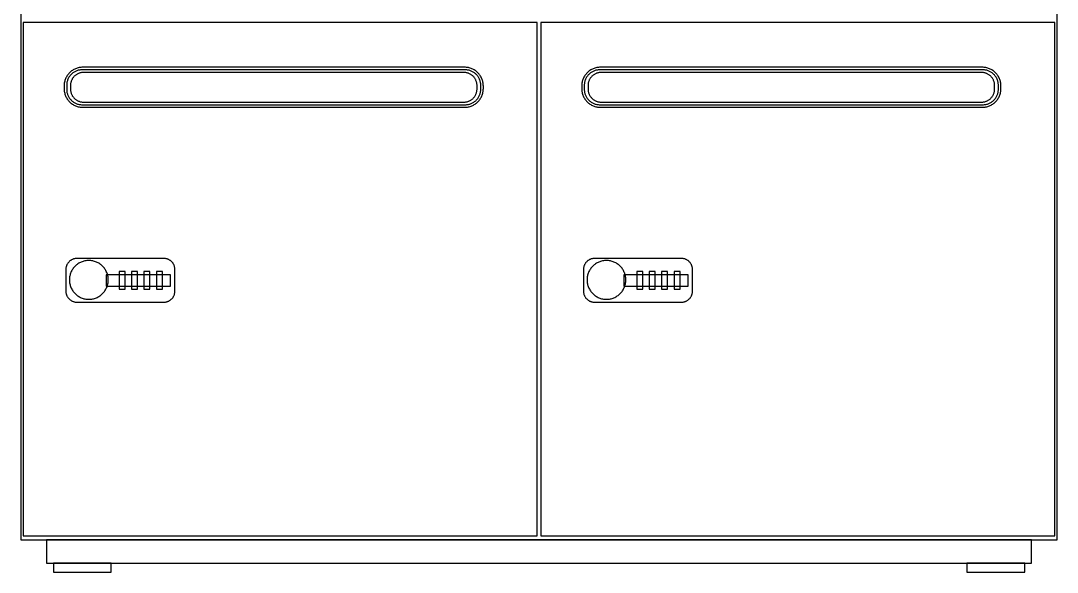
# Model space of a CAD drawing. Header units: millimetres. Extents: x 1075 to 13200, y 678 to 7235.
# Drawn here: x 12348 to 13149, y 5428 to 5855 of the extents above; entities that cross this region are included whole.
import ezdxf

# ---------------------------------------------------------------- set-up
doc = ezdxf.new("R2010")
doc.units = ezdxf.units.MM

msp = doc.modelspace()

# ---------------------------------------------------------------- linework, layer by layer
at = {"color": 0}
for points in [[(13149, 6253.04, 0), (12348, 6253.04, 0), (12348, 5453.04, 0), (13149, 5453.04, 0)], [(12747, 5853.04, 0), (12350, 5853.04, 0), (12350, 5456.04, 0), (12747, 5456.04, 0)], [(13147, 5853.04, 0), (12750, 5853.04, 0), (12750, 5456.04, 0), (13147, 5456.04, 0)], [(12705.5, 5804.02, 0), (12705.48, 5804.77, 0), (12705.42, 5805.5, 0), (12705.33, 5806.23, 0), (12705.2, 5806.94, 0), (12705.04, 5807.65, 0), (12704.85, 5808.34, 0), (12704.62, 5809.01, 0), (12704.36, 5809.67, 0), (12704.07, 5810.31, 0), (12703.75, 5810.94, 0), (12703.4, 5811.55, 0), (12703.02, 5812.14, 0), (12702.61, 5812.71, 0), (12702.18, 5813.25, 0), (12701.72, 5813.78, 0), (12701.24, 5814.29, 0), (12700.74, 5814.77, 0), (12700.21, 5815.22, 0), (12699.66, 5815.65, 0), (12699.09, 5816.06, 0), (12698.51, 5816.44, 0), (12697.9, 5816.79, 0), (12697.27, 5817.11, 0), (12696.63, 5817.4, 0), (12695.97, 5817.66, 0), (12695.29, 5817.89, 0), (12694.61, 5818.08, 0), (12693.9, 5818.25, 0), (12693.19, 5818.37, 0), (12692.46, 5818.47, 0), (12691.73, 5818.52, 0), (12690.98, 5818.54, 0), (12396.02, 5818.54, 0), (12395.27, 5818.52, 0), (12394.54, 5818.47, 0), (12393.81, 5818.37, 0), (12393.1, 5818.25, 0), (12392.39, 5818.08, 0), (12391.7, 5817.89, 0), (12391.03, 5817.66, 0), (12390.37, 5817.4, 0), (12389.73, 5817.11, 0), (12389.1, 5816.79, 0), (12388.49, 5816.44, 0), (12387.9, 5816.06, 0), (12387.33, 5815.65, 0), (12386.79, 5815.22, 0), (12386.26, 5814.77, 0), (12385.75, 5814.29, 0), (12385.27, 5813.78, 0), (12384.82, 5813.25, 0), (12384.39, 5812.71, 0), (12383.98, 5812.14, 0), (12383.6, 5811.55, 0), (12383.25, 5810.94, 0), (12382.93, 5810.31, 0), (12382.64, 5809.67, 0), (12382.38, 5809.01, 0), (12382.15, 5808.34, 0), (12381.96, 5807.65, 0), (12381.79, 5806.94, 0), (12381.67, 5806.23, 0), (12381.57, 5805.5, 0), (12381.52, 5804.77, 0), (12381.5, 5804.02, 0), (12381.5, 5802.06, 0), (12381.52, 5801.31, 0), (12381.57, 5800.58, 0), (12381.67, 5799.85, 0), (12381.79, 5799.14, 0), (12381.96, 5798.43, 0), (12382.15, 5797.75, 0), (12382.38, 5797.07, 0), (12382.64, 5796.41, 0), (12382.93, 5795.77, 0), (12383.25, 5795.14, 0), (12383.6, 5794.53, 0), (12383.98, 5793.95, 0), (12384.39, 5793.38, 0), (12384.82, 5792.83, 0), (12385.27, 5792.3, 0), (12385.75, 5791.8, 0), (12386.26, 5791.32, 0), (12386.79, 5790.86, 0), (12387.33, 5790.43, 0), (12387.9, 5790.02, 0), (12388.49, 5789.64, 0), (12389.1, 5789.29, 0), (12389.73, 5788.97, 0), (12390.37, 5788.68, 0), (12391.03, 5788.42, 0), (12391.7, 5788.19, 0), (12392.39, 5788, 0), (12393.1, 5787.84, 0), (12393.81, 5787.71, 0), (12394.54, 5787.62, 0), (12395.27, 5787.56, 0), (12396.02, 5787.54, 0), (12690.98, 5787.54, 0), (12691.73, 5787.56, 0), (12692.46, 5787.62, 0), (12693.19, 5787.71, 0), (12693.9, 5787.84, 0), (12694.61, 5788, 0), (12695.29, 5788.19, 0), (12695.97, 5788.42, 0), (12696.63, 5788.68, 0), (12697.27, 5788.97, 0), (12697.9, 5789.29, 0), (12698.51, 5789.64, 0), (12699.09, 5790.02, 0), (12699.66, 5790.43, 0), (12700.21, 5790.86, 0), (12700.74, 5791.32, 0), (12701.24, 5791.8, 0), (12701.72, 5792.3, 0), (12702.18, 5792.83, 0), (12702.61, 5793.38, 0), (12703.02, 5793.95, 0), (12703.4, 5794.53, 0), (12703.75, 5795.14, 0), (12704.07, 5795.77, 0), (12704.36, 5796.41, 0), (12704.62, 5797.07, 0), (12704.85, 5797.75, 0), (12705.04, 5798.43, 0), (12705.2, 5799.14, 0), (12705.33, 5799.85, 0), (12705.42, 5800.58, 0), (12705.48, 5801.31, 0), (12705.5, 5802.06, 0)], [(12703.5, 5804.54, 0), (12703.48, 5805.16, 0), (12703.44, 5805.77, 0), (12703.36, 5806.37, 0), (12703.26, 5806.96, 0), (12703.12, 5807.54, 0), (12702.96, 5808.11, 0), (12702.77, 5808.66, 0), (12702.56, 5809.21, 0), (12702.31, 5809.74, 0), (12702.05, 5810.26, 0), (12701.76, 5810.76, 0), (12701.45, 5811.25, 0), (12701.11, 5811.72, 0), (12700.76, 5812.17, 0), (12700.38, 5812.61, 0), (12699.98, 5813.02, 0), (12699.57, 5813.42, 0), (12699.13, 5813.8, 0), (12698.68, 5814.15, 0), (12698.21, 5814.49, 0), (12697.72, 5814.8, 0), (12697.22, 5815.09, 0), (12696.7, 5815.36, 0), (12696.17, 5815.6, 0), (12695.62, 5815.81, 0), (12695.07, 5816, 0), (12694.5, 5816.16, 0), (12693.92, 5816.3, 0), (12693.33, 5816.4, 0), (12692.73, 5816.48, 0), (12692.12, 5816.53, 0), (12691.5, 5816.54, 0), (12395.5, 5816.54, 0), (12394.88, 5816.53, 0), (12394.27, 5816.48, 0), (12393.67, 5816.4, 0), (12393.08, 5816.3, 0), (12392.5, 5816.16, 0), (12391.93, 5816, 0), (12391.38, 5815.81, 0), (12390.83, 5815.6, 0), (12390.3, 5815.36, 0), (12389.78, 5815.09, 0), (12389.28, 5814.8, 0), (12388.79, 5814.49, 0), (12388.32, 5814.15, 0), (12387.87, 5813.8, 0), (12387.43, 5813.42, 0), (12387.02, 5813.02, 0), (12386.62, 5812.61, 0), (12386.24, 5812.17, 0), (12385.88, 5811.72, 0), (12385.55, 5811.25, 0), (12385.24, 5810.76, 0), (12384.95, 5810.26, 0), (12384.68, 5809.74, 0), (12384.44, 5809.21, 0), (12384.23, 5808.66, 0), (12384.04, 5808.11, 0), (12383.88, 5807.54, 0), (12383.74, 5806.96, 0), (12383.64, 5806.37, 0), (12383.56, 5805.77, 0), (12383.51, 5805.16, 0), (12383.5, 5804.54, 0), (12383.5, 5801.54, 0), (12383.51, 5800.92, 0), (12383.56, 5800.31, 0), (12383.64, 5799.71, 0), (12383.74, 5799.12, 0), (12383.88, 5798.54, 0), (12384.04, 5797.97, 0), (12384.23, 5797.42, 0), (12384.44, 5796.87, 0), (12384.68, 5796.34, 0), (12384.95, 5795.82, 0), (12385.24, 5795.32, 0), (12385.55, 5794.83, 0), (12385.88, 5794.36, 0), (12386.24, 5793.91, 0), (12386.62, 5793.47, 0), (12387.02, 5793.06, 0), (12387.43, 5792.66, 0), (12387.87, 5792.28, 0), (12388.32, 5791.93, 0), (12388.79, 5791.59, 0), (12389.28, 5791.28, 0), (12389.78, 5790.99, 0), (12390.3, 5790.73, 0), (12390.83, 5790.48, 0), (12391.38, 5790.27, 0), (12391.93, 5790.08, 0), (12392.5, 5789.92, 0), (12393.08, 5789.78, 0), (12393.67, 5789.68, 0), (12394.27, 5789.6, 0), (12394.88, 5789.56, 0), (12395.5, 5789.54, 0), (12691.5, 5789.54, 0), (12692.12, 5789.56, 0), (12692.73, 5789.6, 0), (12693.33, 5789.68, 0), (12693.92, 5789.78, 0), (12694.5, 5789.92, 0), (12695.07, 5790.08, 0), (12695.62, 5790.27, 0), (12696.17, 5790.48, 0), (12696.7, 5790.72, 0), (12697.22, 5790.99, 0), (12697.72, 5791.28, 0), (12698.21, 5791.59, 0), (12698.68, 5791.93, 0), (12699.13, 5792.28, 0), (12699.57, 5792.66, 0), (12699.98, 5793.06, 0), (12700.38, 5793.47, 0), (12700.76, 5793.91, 0), (12701.11, 5794.36, 0), (12701.45, 5794.83, 0), (12701.76, 5795.32, 0), (12702.05, 5795.82, 0), (12702.31, 5796.34, 0), (12702.56, 5796.87, 0), (12702.77, 5797.42, 0), (12702.96, 5797.97, 0), (12703.12, 5798.54, 0), (12703.26, 5799.12, 0), (12703.36, 5799.71, 0), (12703.44, 5800.31, 0), (12703.48, 5800.92, 0), (12703.5, 5801.54, 0)], [(13105.5, 5804.02, 0), (13105.48, 5804.77, 0), (13105.42, 5805.5, 0), (13105.33, 5806.23, 0), (13105.2, 5806.94, 0), (13105.04, 5807.65, 0), (13104.85, 5808.34, 0), (13104.62, 5809.01, 0), (13104.36, 5809.67, 0), (13104.07, 5810.31, 0), (13103.75, 5810.94, 0), (13103.4, 5811.55, 0), (13103.02, 5812.14, 0), (13102.61, 5812.71, 0), (13102.18, 5813.25, 0), (13101.72, 5813.78, 0), (13101.24, 5814.29, 0), (13100.74, 5814.77, 0), (13100.21, 5815.22, 0), (13099.66, 5815.65, 0), (13099.09, 5816.06, 0), (13098.51, 5816.44, 0), (13097.9, 5816.79, 0), (13097.27, 5817.11, 0), (13096.63, 5817.4, 0), (13095.97, 5817.66, 0), (13095.29, 5817.89, 0), (13094.61, 5818.08, 0), (13093.9, 5818.25, 0), (13093.19, 5818.37, 0), (13092.46, 5818.47, 0), (13091.73, 5818.52, 0), (13090.98, 5818.54, 0), (12796.02, 5818.54, 0), (12795.27, 5818.52, 0), (12794.54, 5818.47, 0), (12793.81, 5818.37, 0), (12793.1, 5818.25, 0), (12792.39, 5818.08, 0), (12791.7, 5817.89, 0), (12791.03, 5817.66, 0), (12790.37, 5817.4, 0), (12789.73, 5817.11, 0), (12789.1, 5816.79, 0), (12788.49, 5816.44, 0), (12787.9, 5816.06, 0), (12787.33, 5815.65, 0), (12786.79, 5815.22, 0), (12786.26, 5814.77, 0), (12785.75, 5814.29, 0), (12785.27, 5813.78, 0), (12784.82, 5813.25, 0), (12784.39, 5812.71, 0), (12783.98, 5812.14, 0), (12783.6, 5811.55, 0), (12783.25, 5810.94, 0), (12782.93, 5810.31, 0), (12782.64, 5809.67, 0), (12782.38, 5809.01, 0), (12782.15, 5808.34, 0), (12781.96, 5807.65, 0), (12781.79, 5806.94, 0), (12781.67, 5806.23, 0), (12781.57, 5805.5, 0), (12781.52, 5804.77, 0), (12781.5, 5804.02, 0), (12781.5, 5802.06, 0), (12781.52, 5801.31, 0), (12781.57, 5800.58, 0), (12781.67, 5799.85, 0), (12781.79, 5799.14, 0), (12781.96, 5798.43, 0), (12782.15, 5797.75, 0), (12782.38, 5797.07, 0), (12782.64, 5796.41, 0), (12782.93, 5795.77, 0), (12783.25, 5795.14, 0), (12783.6, 5794.53, 0), (12783.98, 5793.95, 0), (12784.39, 5793.38, 0), (12784.82, 5792.83, 0), (12785.27, 5792.3, 0), (12785.75, 5791.8, 0), (12786.26, 5791.32, 0), (12786.79, 5790.86, 0), (12787.33, 5790.43, 0), (12787.9, 5790.02, 0), (12788.49, 5789.64, 0), (12789.1, 5789.29, 0), (12789.73, 5788.97, 0), (12790.37, 5788.68, 0), (12791.03, 5788.42, 0), (12791.7, 5788.19, 0), (12792.39, 5788, 0), (12793.1, 5787.84, 0), (12793.81, 5787.71, 0), (12794.54, 5787.62, 0), (12795.27, 5787.56, 0), (12796.02, 5787.54, 0), (13090.98, 5787.54, 0), (13091.73, 5787.56, 0), (13092.46, 5787.62, 0), (13093.19, 5787.71, 0), (13093.9, 5787.84, 0), (13094.61, 5788, 0), (13095.29, 5788.19, 0), (13095.97, 5788.42, 0), (13096.63, 5788.68, 0), (13097.27, 5788.97, 0), (13097.9, 5789.29, 0), (13098.51, 5789.64, 0), (13099.09, 5790.02, 0), (13099.66, 5790.43, 0), (13100.21, 5790.86, 0), (13100.74, 5791.32, 0), (13101.24, 5791.8, 0), (13101.72, 5792.3, 0), (13102.18, 5792.83, 0), (13102.61, 5793.38, 0), (13103.02, 5793.95, 0), (13103.4, 5794.53, 0), (13103.75, 5795.14, 0), (13104.07, 5795.77, 0), (13104.36, 5796.41, 0), (13104.62, 5797.07, 0), (13104.85, 5797.75, 0), (13105.04, 5798.43, 0), (13105.2, 5799.14, 0), (13105.33, 5799.85, 0), (13105.42, 5800.58, 0), (13105.48, 5801.31, 0), (13105.5, 5802.06, 0)], [(13103.5, 5804.54, 0), (13103.48, 5805.16, 0), (13103.44, 5805.77, 0), (13103.36, 5806.37, 0), (13103.26, 5806.96, 0), (13103.12, 5807.54, 0), (13102.96, 5808.11, 0), (13102.77, 5808.66, 0), (13102.56, 5809.21, 0), (13102.31, 5809.74, 0), (13102.05, 5810.26, 0), (13101.76, 5810.76, 0), (13101.45, 5811.25, 0), (13101.11, 5811.72, 0), (13100.76, 5812.17, 0), (13100.38, 5812.61, 0), (13099.98, 5813.02, 0), (13099.57, 5813.42, 0), (13099.13, 5813.8, 0), (13098.68, 5814.15, 0), (13098.21, 5814.49, 0), (13097.72, 5814.8, 0), (13097.22, 5815.09, 0), (13096.7, 5815.36, 0), (13096.17, 5815.6, 0), (13095.62, 5815.81, 0), (13095.07, 5816, 0), (13094.5, 5816.16, 0), (13093.92, 5816.3, 0), (13093.33, 5816.4, 0), (13092.73, 5816.48, 0), (13092.12, 5816.53, 0), (13091.5, 5816.54, 0), (12795.5, 5816.54, 0), (12794.88, 5816.53, 0), (12794.27, 5816.48, 0), (12793.67, 5816.4, 0), (12793.08, 5816.3, 0), (12792.5, 5816.16, 0), (12791.93, 5816, 0), (12791.38, 5815.81, 0), (12790.83, 5815.6, 0), (12790.3, 5815.36, 0), (12789.78, 5815.09, 0), (12789.28, 5814.8, 0), (12788.79, 5814.49, 0), (12788.32, 5814.15, 0), (12787.87, 5813.8, 0), (12787.43, 5813.42, 0), (12787.02, 5813.02, 0), (12786.62, 5812.61, 0), (12786.24, 5812.17, 0), (12785.88, 5811.72, 0), (12785.55, 5811.25, 0), (12785.24, 5810.76, 0), (12784.95, 5810.26, 0), (12784.68, 5809.74, 0), (12784.44, 5809.21, 0), (12784.23, 5808.66, 0), (12784.04, 5808.11, 0), (12783.88, 5807.54, 0), (12783.74, 5806.96, 0), (12783.64, 5806.37, 0), (12783.56, 5805.77, 0), (12783.51, 5805.16, 0), (12783.5, 5804.54, 0), (12783.5, 5801.54, 0), (12783.51, 5800.92, 0), (12783.56, 5800.31, 0), (12783.64, 5799.71, 0), (12783.74, 5799.12, 0), (12783.88, 5798.54, 0), (12784.04, 5797.97, 0), (12784.23, 5797.42, 0), (12784.44, 5796.87, 0), (12784.68, 5796.34, 0), (12784.95, 5795.82, 0), (12785.24, 5795.32, 0), (12785.55, 5794.83, 0), (12785.88, 5794.36, 0), (12786.24, 5793.91, 0), (12786.62, 5793.47, 0), (12787.02, 5793.06, 0), (12787.43, 5792.66, 0), (12787.87, 5792.28, 0), (12788.32, 5791.93, 0), (12788.79, 5791.59, 0), (12789.28, 5791.28, 0), (12789.78, 5790.99, 0), (12790.3, 5790.73, 0), (12790.83, 5790.48, 0), (12791.38, 5790.27, 0), (12791.93, 5790.08, 0), (12792.5, 5789.92, 0), (12793.08, 5789.78, 0), (12793.67, 5789.68, 0), (12794.27, 5789.6, 0), (12794.88, 5789.56, 0), (12795.5, 5789.54, 0), (13091.5, 5789.54, 0), (13092.12, 5789.56, 0), (13092.73, 5789.6, 0), (13093.33, 5789.68, 0), (13093.92, 5789.78, 0), (13094.5, 5789.92, 0), (13095.07, 5790.08, 0), (13095.62, 5790.27, 0), (13096.17, 5790.48, 0), (13096.7, 5790.72, 0), (13097.22, 5790.99, 0), (13097.72, 5791.28, 0), (13098.21, 5791.59, 0), (13098.68, 5791.93, 0), (13099.13, 5792.28, 0), (13099.57, 5792.66, 0), (13099.98, 5793.06, 0), (13100.38, 5793.47, 0), (13100.76, 5793.91, 0), (13101.11, 5794.36, 0), (13101.45, 5794.83, 0), (13101.76, 5795.32, 0), (13102.05, 5795.82, 0), (13102.31, 5796.34, 0), (13102.56, 5796.87, 0), (13102.77, 5797.42, 0), (13102.96, 5797.97, 0), (13103.12, 5798.54, 0), (13103.26, 5799.12, 0), (13103.36, 5799.71, 0), (13103.44, 5800.31, 0), (13103.48, 5800.92, 0), (13103.5, 5801.54, 0)], [(12700.61, 5804.35, 0), (12700.59, 5804.87, 0), (12700.56, 5805.38, 0), (12700.49, 5805.89, 0), (12700.4, 5806.39, 0), (12700.29, 5806.89, 0), (12700.15, 5807.37, 0), (12699.99, 5807.84, 0), (12699.81, 5808.3, 0), (12699.6, 5808.75, 0), (12699.38, 5809.19, 0), (12699.14, 5809.61, 0), (12698.87, 5810.03, 0), (12698.59, 5810.43, 0), (12698.29, 5810.81, 0), (12697.97, 5811.18, 0), (12697.63, 5811.53, 0), (12697.28, 5811.87, 0), (12696.91, 5812.19, 0), (12696.52, 5812.49, 0), (12696.12, 5812.77, 0), (12695.71, 5813.04, 0), (12695.29, 5813.28, 0), (12694.85, 5813.51, 0), (12694.4, 5813.71, 0), (12693.94, 5813.89, 0), (12693.46, 5814.05, 0), (12692.98, 5814.19, 0), (12692.49, 5814.3, 0), (12691.99, 5814.39, 0), (12691.48, 5814.46, 0), (12690.97, 5814.5, 0), (12690.44, 5814.51, 0), (12396.55, 5814.51, 0), (12396.03, 5814.5, 0), (12395.52, 5814.46, 0), (12395.01, 5814.39, 0), (12394.51, 5814.3, 0), (12394.02, 5814.19, 0), (12393.53, 5814.05, 0), (12393.06, 5813.89, 0), (12392.6, 5813.71, 0), (12392.15, 5813.51, 0), (12391.71, 5813.28, 0), (12391.29, 5813.04, 0), (12390.87, 5812.77, 0), (12390.48, 5812.49, 0), (12390.09, 5812.19, 0), (12389.72, 5811.87, 0), (12389.37, 5811.53, 0), (12389.03, 5811.18, 0), (12388.71, 5810.81, 0), (12388.41, 5810.43, 0), (12388.13, 5810.03, 0), (12387.86, 5809.61, 0), (12387.62, 5809.19, 0), (12387.39, 5808.75, 0), (12387.19, 5808.3, 0), (12387.01, 5807.84, 0), (12386.85, 5807.37, 0), (12386.71, 5806.89, 0), (12386.6, 5806.39, 0), (12386.51, 5805.89, 0), (12386.44, 5805.38, 0), (12386.4, 5804.87, 0), (12386.39, 5804.35, 0), (12386.39, 5801.73, 0), (12386.4, 5801.21, 0), (12386.44, 5800.7, 0), (12386.51, 5800.19, 0), (12386.6, 5799.69, 0), (12386.71, 5799.2, 0), (12386.85, 5798.71, 0), (12387.01, 5798.24, 0), (12387.19, 5797.78, 0), (12387.39, 5797.33, 0), (12387.62, 5796.89, 0), (12387.86, 5796.47, 0), (12388.13, 5796.05, 0), (12388.41, 5795.66, 0), (12388.71, 5795.27, 0), (12389.03, 5794.9, 0), (12389.37, 5794.55, 0), (12389.72, 5794.21, 0), (12390.09, 5793.89, 0), (12390.48, 5793.59, 0), (12390.87, 5793.31, 0), (12391.29, 5793.04, 0), (12391.71, 5792.8, 0), (12392.15, 5792.57, 0), (12392.6, 5792.37, 0), (12393.06, 5792.19, 0), (12393.53, 5792.03, 0), (12394.02, 5791.89, 0), (12394.51, 5791.78, 0), (12395.01, 5791.69, 0), (12395.52, 5791.62, 0), (12396.03, 5791.58, 0), (12396.55, 5791.57, 0), (12690.44, 5791.57, 0), (12690.97, 5791.58, 0), (12691.48, 5791.62, 0), (12691.99, 5791.69, 0), (12692.49, 5791.78, 0), (12692.98, 5791.89, 0), (12693.46, 5792.03, 0), (12693.94, 5792.19, 0), (12694.4, 5792.37, 0), (12694.85, 5792.57, 0), (12695.29, 5792.8, 0), (12695.71, 5793.04, 0), (12696.12, 5793.31, 0), (12696.52, 5793.59, 0), (12696.91, 5793.89, 0), (12697.28, 5794.21, 0), (12697.63, 5794.55, 0), (12697.97, 5794.9, 0), (12698.29, 5795.27, 0), (12698.59, 5795.66, 0), (12698.87, 5796.05, 0), (12699.14, 5796.47, 0), (12699.38, 5796.89, 0), (12699.6, 5797.33, 0), (12699.81, 5797.78, 0), (12699.99, 5798.24, 0), (12700.15, 5798.71, 0), (12700.29, 5799.2, 0), (12700.4, 5799.69, 0), (12700.49, 5800.19, 0), (12700.56, 5800.7, 0), (12700.59, 5801.21, 0), (12700.61, 5801.73, 0)], [(13100.61, 5804.35, 0), (13100.59, 5804.87, 0), (13100.56, 5805.38, 0), (13100.49, 5805.89, 0), (13100.4, 5806.39, 0), (13100.29, 5806.89, 0), (13100.15, 5807.37, 0), (13099.99, 5807.84, 0), (13099.81, 5808.3, 0), (13099.6, 5808.75, 0), (13099.38, 5809.19, 0), (13099.14, 5809.61, 0), (13098.87, 5810.03, 0), (13098.59, 5810.43, 0), (13098.29, 5810.81, 0), (13097.97, 5811.18, 0), (13097.63, 5811.53, 0), (13097.28, 5811.87, 0), (13096.91, 5812.19, 0), (13096.52, 5812.49, 0), (13096.12, 5812.77, 0), (13095.71, 5813.04, 0), (13095.29, 5813.28, 0), (13094.85, 5813.51, 0), (13094.4, 5813.71, 0), (13093.94, 5813.89, 0), (13093.46, 5814.05, 0), (13092.98, 5814.19, 0), (13092.49, 5814.3, 0), (13091.99, 5814.39, 0), (13091.48, 5814.46, 0), (13090.97, 5814.5, 0), (13090.44, 5814.51, 0), (12796.55, 5814.51, 0), (12796.03, 5814.5, 0), (12795.52, 5814.46, 0), (12795.01, 5814.39, 0), (12794.51, 5814.3, 0), (12794.02, 5814.19, 0), (12793.53, 5814.05, 0), (12793.06, 5813.89, 0), (12792.6, 5813.71, 0), (12792.15, 5813.51, 0), (12791.71, 5813.28, 0), (12791.29, 5813.04, 0), (12790.87, 5812.77, 0), (12790.48, 5812.49, 0), (12790.09, 5812.19, 0), (12789.72, 5811.87, 0), (12789.37, 5811.53, 0), (12789.03, 5811.18, 0), (12788.71, 5810.81, 0), (12788.41, 5810.43, 0), (12788.13, 5810.03, 0), (12787.86, 5809.61, 0), (12787.62, 5809.19, 0), (12787.39, 5808.75, 0), (12787.19, 5808.3, 0), (12787.01, 5807.84, 0), (12786.85, 5807.37, 0), (12786.71, 5806.89, 0), (12786.6, 5806.39, 0), (12786.51, 5805.89, 0), (12786.44, 5805.38, 0), (12786.4, 5804.87, 0), (12786.39, 5804.35, 0), (12786.39, 5801.73, 0), (12786.4, 5801.21, 0), (12786.44, 5800.7, 0), (12786.51, 5800.19, 0), (12786.6, 5799.69, 0), (12786.71, 5799.2, 0), (12786.85, 5798.71, 0), (12787.01, 5798.24, 0), (12787.19, 5797.78, 0), (12787.39, 5797.33, 0), (12787.62, 5796.89, 0), (12787.86, 5796.47, 0), (12788.13, 5796.05, 0), (12788.41, 5795.66, 0), (12788.71, 5795.27, 0), (12789.03, 5794.9, 0), (12789.37, 5794.55, 0), (12789.72, 5794.21, 0), (12790.09, 5793.89, 0), (12790.48, 5793.59, 0), (12790.87, 5793.31, 0), (12791.29, 5793.04, 0), (12791.71, 5792.8, 0), (12792.15, 5792.57, 0), (12792.6, 5792.37, 0), (12793.06, 5792.19, 0), (12793.53, 5792.03, 0), (12794.02, 5791.89, 0), (12794.51, 5791.78, 0), (12795.01, 5791.69, 0), (12795.52, 5791.62, 0), (12796.03, 5791.58, 0), (12796.55, 5791.57, 0), (13090.44, 5791.57, 0), (13090.97, 5791.58, 0), (13091.48, 5791.62, 0), (13091.99, 5791.69, 0), (13092.49, 5791.78, 0), (13092.98, 5791.89, 0), (13093.46, 5792.03, 0), (13093.94, 5792.19, 0), (13094.4, 5792.37, 0), (13094.85, 5792.57, 0), (13095.29, 5792.8, 0), (13095.71, 5793.04, 0), (13096.12, 5793.31, 0), (13096.52, 5793.59, 0), (13096.91, 5793.89, 0), (13097.28, 5794.21, 0), (13097.63, 5794.55, 0), (13097.97, 5794.9, 0), (13098.29, 5795.27, 0), (13098.59, 5795.66, 0), (13098.87, 5796.05, 0), (13099.14, 5796.47, 0), (13099.38, 5796.89, 0), (13099.6, 5797.33, 0), (13099.81, 5797.78, 0), (13099.99, 5798.24, 0), (13100.15, 5798.71, 0), (13100.29, 5799.2, 0), (13100.4, 5799.69, 0), (13100.49, 5800.19, 0), (13100.56, 5800.7, 0), (13100.59, 5801.21, 0), (13100.61, 5801.73, 0)], [(12467.11, 5662.2, 0.48), (12467.1, 5662.63, 0.48), (12467.07, 5663.06, 0.48), (12467.01, 5663.48, 0.48), (12466.94, 5663.89, 0.48), (12466.85, 5664.3, 0.48), (12466.73, 5664.7, 0.48), (12466.6, 5665.09, 0.48), (12466.45, 5665.47, 0.48), (12466.28, 5665.84, 0.48), (12466.1, 5666.2, 0.48), (12465.89, 5666.55, 0.48), (12465.68, 5666.89, 0.48), (12465.44, 5667.22, 0.48), (12465.19, 5667.54, 0.48), (12464.93, 5667.84, 0.48), (12464.65, 5668.14, 0.48), (12464.36, 5668.41, 0.48), (12464.05, 5668.68, 0.48), (12463.73, 5668.93, 0.48), (12463.41, 5669.16, 0.48), (12463.06, 5669.38, 0.48), (12462.71, 5669.58, 0.48), (12462.35, 5669.77, 0.48), (12461.98, 5669.94, 0.48), (12461.6, 5670.09, 0.48), (12461.21, 5670.22, 0.48), (12460.81, 5670.33, 0.48), (12460.4, 5670.43, 0.48), (12459.99, 5670.5, 0.48), (12459.57, 5670.55, 0.48), (12459.14, 5670.59, 0.48), (12458.71, 5670.6, 0.48), (12391.29, 5670.6, 0.48), (12390.85, 5670.59, 0.48), (12390.43, 5670.55, 0.48), (12390.01, 5670.5, 0.48), (12389.59, 5670.43, 0.48), (12389.19, 5670.33, 0.48), (12388.79, 5670.22, 0.48), (12388.4, 5670.09, 0.48), (12388.02, 5669.94, 0.48), (12387.65, 5669.77, 0.48), (12387.28, 5669.58, 0.48), (12386.93, 5669.38, 0.48), (12386.59, 5669.16, 0.48), (12386.26, 5668.93, 0.48), (12385.95, 5668.68, 0.48), (12385.64, 5668.41, 0.48), (12385.35, 5668.14, 0.48), (12385.07, 5667.84, 0.48), (12384.81, 5667.54, 0.48), (12384.56, 5667.22, 0.48), (12384.32, 5666.89, 0.48), (12384.1, 5666.55, 0.48), (12383.9, 5666.2, 0.48), (12383.72, 5665.84, 0.48), (12383.55, 5665.47, 0.48), (12383.4, 5665.09, 0.48), (12383.26, 5664.7, 0.48), (12383.15, 5664.3, 0.48), (12383.06, 5663.89, 0.48), (12382.98, 5663.48, 0.48), (12382.93, 5663.06, 0.48), (12382.9, 5662.63, 0.48), (12382.89, 5662.2, 0.48), (12382.89, 5645.23, 0.48), (12382.9, 5644.8, 0.48), (12382.93, 5644.37, 0.48), (12382.98, 5643.95, 0.48), (12383.06, 5643.54, 0.48), (12383.15, 5643.13, 0.48), (12383.26, 5642.73, 0.48), (12383.4, 5642.34, 0.48), (12383.55, 5641.96, 0.48), (12383.72, 5641.59, 0.48), (12383.9, 5641.23, 0.48), (12384.1, 5640.88, 0.48), (12384.32, 5640.54, 0.48), (12384.56, 5640.21, 0.48), (12384.81, 5639.89, 0.48), (12385.07, 5639.58, 0.48), (12385.35, 5639.29, 0.48), (12385.64, 5639.01, 0.48), (12385.95, 5638.75, 0.48), (12386.26, 5638.5, 0.48), (12386.59, 5638.27, 0.48), (12386.93, 5638.05, 0.48), (12387.28, 5637.85, 0.48), (12387.65, 5637.66, 0.48), (12388.02, 5637.49, 0.48), (12388.4, 5637.34, 0.48), (12388.79, 5637.21, 0.48), (12389.19, 5637.1, 0.48), (12389.59, 5637, 0.48), (12390.01, 5636.93, 0.48), (12390.43, 5636.87, 0.48), (12390.85, 5636.84, 0.48), (12391.29, 5636.83, 0.48), (12458.71, 5636.83, 0.48), (12459.14, 5636.84, 0.48), (12459.57, 5636.87, 0.48), (12459.99, 5636.93, 0.48), (12460.4, 5637, 0.48), (12460.81, 5637.1, 0.48), (12461.21, 5637.21, 0.48), (12461.6, 5637.34, 0.48), (12461.98, 5637.49, 0.48), (12462.35, 5637.66, 0.48), (12462.71, 5637.85, 0.48), (12463.06, 5638.05, 0.48), (12463.41, 5638.27, 0.48), (12463.73, 5638.5, 0.48), (12464.05, 5638.75, 0.48), (12464.36, 5639.01, 0.48), (12464.65, 5639.29, 0.48), (12464.93, 5639.58, 0.48), (12465.19, 5639.89, 0.48), (12465.44, 5640.21, 0.48), (12465.67, 5640.54, 0.48), (12465.89, 5640.88, 0.48), (12466.1, 5641.23, 0.48), (12466.28, 5641.59, 0.48), (12466.45, 5641.96, 0.48), (12466.6, 5642.34, 0.48), (12466.73, 5642.73, 0.48), (12466.85, 5643.13, 0.48), (12466.94, 5643.54, 0.48), (12467.01, 5643.95, 0.48), (12467.07, 5644.37, 0.48), (12467.1, 5644.8, 0.48), (12467.11, 5645.23, 0.48)], [(12415.62, 5654.04, 0.48), (12415.6, 5654.81, 0.48), (12415.54, 5655.57, 0.48), (12415.45, 5656.32, 0.48), (12415.31, 5657.06, 0.48), (12415.15, 5657.79, 0.48), (12414.94, 5658.5, 0.48), (12414.71, 5659.2, 0.48), (12414.44, 5659.88, 0.48), (12414.14, 5660.54, 0.48), (12413.81, 5661.19, 0.48), (12413.44, 5661.82, 0.48), (12413.05, 5662.43, 0.48), (12412.64, 5663.01, 0.48), (12412.19, 5663.58, 0.48), (12411.72, 5664.13, 0.48), (12411.22, 5664.65, 0.48), (12410.7, 5665.14, 0.48), (12410.15, 5665.62, 0.48), (12409.59, 5666.06, 0.48), (12409, 5666.48, 0.48), (12408.39, 5666.87, 0.48), (12407.76, 5667.23, 0.48), (12407.11, 5667.56, 0.48), (12406.45, 5667.87, 0.48), (12405.77, 5668.13, 0.48), (12405.07, 5668.37, 0.48), (12404.36, 5668.57, 0.48), (12403.63, 5668.74, 0.48), (12402.9, 5668.87, 0.48), (12402.14, 5668.97, 0.48), (12401.38, 5669.03, 0.48), (12400.61, 5669.05, 0.48), (12399.84, 5669.03, 0.48), (12399.08, 5668.97, 0.48), (12398.33, 5668.87, 0.48), (12397.59, 5668.74, 0.48), (12396.86, 5668.57, 0.48), (12396.15, 5668.37, 0.48), (12395.45, 5668.13, 0.48), (12394.77, 5667.87, 0.48), (12394.11, 5667.56, 0.48), (12393.46, 5667.23, 0.48), (12392.83, 5666.87, 0.48), (12392.22, 5666.48, 0.48), (12391.64, 5666.06, 0.48), (12391.07, 5665.62, 0.48), (12390.52, 5665.14, 0.48), (12390, 5664.65, 0.48), (12389.51, 5664.13, 0.48), (12389.03, 5663.58, 0.48), (12388.59, 5663.01, 0.48), (12388.17, 5662.43, 0.48), (12387.78, 5661.82, 0.48), (12387.42, 5661.19, 0.48), (12387.08, 5660.54, 0.48), (12386.78, 5659.88, 0.48), (12386.52, 5659.2, 0.48), (12386.28, 5658.5, 0.48), (12386.08, 5657.79, 0.48), (12385.91, 5657.06, 0.48), (12385.78, 5656.32, 0.48), (12385.68, 5655.57, 0.48), (12385.62, 5654.81, 0.48), (12385.6, 5654.04, 0.48), (12385.62, 5653.27, 0.48), (12385.68, 5652.5, 0.48), (12385.78, 5651.75, 0.48), (12385.91, 5651.02, 0.48), (12386.08, 5650.29, 0.48), (12386.28, 5649.58, 0.48), (12386.52, 5648.88, 0.48), (12386.78, 5648.2, 0.48), (12387.08, 5647.54, 0.48), (12387.42, 5646.89, 0.48), (12387.78, 5646.26, 0.48), (12388.17, 5645.65, 0.48), (12388.59, 5645.06, 0.48), (12389.03, 5644.49, 0.48), (12389.51, 5643.95, 0.48), (12390, 5643.43, 0.48), (12390.52, 5642.93, 0.48), (12391.07, 5642.46, 0.48), (12391.64, 5642.01, 0.48), (12392.22, 5641.6, 0.48), (12392.83, 5641.2, 0.48), (12393.46, 5640.84, 0.48), (12394.11, 5640.51, 0.48), (12394.77, 5640.21, 0.48), (12395.45, 5639.94, 0.48), (12396.15, 5639.71, 0.48), (12396.86, 5639.5, 0.48), (12397.59, 5639.34, 0.48), (12398.33, 5639.2, 0.48), (12399.08, 5639.11, 0.48), (12399.84, 5639.05, 0.48), (12400.61, 5639.03, 0.48), (12401.38, 5639.05, 0.48), (12402.14, 5639.11, 0.48), (12402.9, 5639.2, 0.48), (12403.63, 5639.34, 0.48), (12404.36, 5639.5, 0.48), (12405.07, 5639.71, 0.48), (12405.77, 5639.94, 0.48), (12406.45, 5640.21, 0.48), (12407.11, 5640.51, 0.48), (12407.76, 5640.84, 0.48), (12408.39, 5641.2, 0.48), (12409, 5641.6, 0.48), (12409.59, 5642.01, 0.48), (12410.15, 5642.46, 0.48), (12410.7, 5642.93, 0.48), (12411.22, 5643.43, 0.48), (12411.72, 5643.95, 0.48), (12412.19, 5644.49, 0.48), (12412.64, 5645.06, 0.48), (12413.05, 5645.65, 0.48), (12413.44, 5646.26, 0.48), (12413.81, 5646.89, 0.48), (12414.14, 5647.54, 0.48), (12414.44, 5648.2, 0.48), (12414.71, 5648.88, 0.48), (12414.94, 5649.58, 0.48), (12415.15, 5650.29, 0.48), (12415.31, 5651.02, 0.48), (12415.45, 5651.75, 0.48), (12415.54, 5652.5, 0.48), (12415.6, 5653.27, 0.48)], [(12867.11, 5662.2, 0.48), (12867.1, 5662.63, 0.48), (12867.07, 5663.06, 0.48), (12867.01, 5663.48, 0.48), (12866.94, 5663.89, 0.48), (12866.85, 5664.3, 0.48), (12866.73, 5664.7, 0.48), (12866.6, 5665.09, 0.48), (12866.45, 5665.47, 0.48), (12866.28, 5665.84, 0.48), (12866.1, 5666.2, 0.48), (12865.89, 5666.55, 0.48), (12865.68, 5666.89, 0.48), (12865.44, 5667.22, 0.48), (12865.19, 5667.54, 0.48), (12864.93, 5667.84, 0.48), (12864.65, 5668.14, 0.48), (12864.36, 5668.41, 0.48), (12864.05, 5668.68, 0.48), (12863.73, 5668.93, 0.48), (12863.41, 5669.16, 0.48), (12863.06, 5669.38, 0.48), (12862.71, 5669.58, 0.48), (12862.35, 5669.77, 0.48), (12861.98, 5669.94, 0.48), (12861.6, 5670.09, 0.48), (12861.21, 5670.22, 0.48), (12860.81, 5670.33, 0.48), (12860.4, 5670.43, 0.48), (12859.99, 5670.5, 0.48), (12859.57, 5670.55, 0.48), (12859.14, 5670.59, 0.48), (12858.71, 5670.6, 0.48), (12791.29, 5670.6, 0.48), (12790.85, 5670.59, 0.48), (12790.43, 5670.55, 0.48), (12790.01, 5670.5, 0.48), (12789.59, 5670.43, 0.48), (12789.19, 5670.33, 0.48), (12788.79, 5670.22, 0.48), (12788.4, 5670.09, 0.48), (12788.02, 5669.94, 0.48), (12787.65, 5669.77, 0.48), (12787.28, 5669.58, 0.48), (12786.93, 5669.38, 0.48), (12786.59, 5669.16, 0.48), (12786.26, 5668.93, 0.48), (12785.95, 5668.68, 0.48), (12785.64, 5668.41, 0.48), (12785.35, 5668.14, 0.48), (12785.07, 5667.84, 0.48), (12784.81, 5667.54, 0.48), (12784.56, 5667.22, 0.48), (12784.32, 5666.89, 0.48), (12784.1, 5666.55, 0.48), (12783.9, 5666.2, 0.48), (12783.72, 5665.84, 0.48), (12783.55, 5665.47, 0.48), (12783.4, 5665.09, 0.48), (12783.26, 5664.7, 0.48), (12783.15, 5664.3, 0.48), (12783.06, 5663.89, 0.48), (12782.98, 5663.48, 0.48), (12782.93, 5663.06, 0.48), (12782.9, 5662.63, 0.48), (12782.89, 5662.2, 0.48), (12782.89, 5645.23, 0.48), (12782.9, 5644.8, 0.48), (12782.93, 5644.37, 0.48), (12782.98, 5643.95, 0.48), (12783.06, 5643.54, 0.48), (12783.15, 5643.13, 0.48), (12783.26, 5642.73, 0.48), (12783.4, 5642.34, 0.48), (12783.55, 5641.96, 0.48), (12783.72, 5641.59, 0.48), (12783.9, 5641.23, 0.48), (12784.1, 5640.88, 0.48), (12784.32, 5640.54, 0.48), (12784.56, 5640.21, 0.48), (12784.81, 5639.89, 0.48), (12785.07, 5639.58, 0.48), (12785.35, 5639.29, 0.48), (12785.64, 5639.01, 0.48), (12785.95, 5638.75, 0.48), (12786.26, 5638.5, 0.48), (12786.59, 5638.27, 0.48), (12786.93, 5638.05, 0.48), (12787.28, 5637.85, 0.48), (12787.65, 5637.66, 0.48), (12788.02, 5637.49, 0.48), (12788.4, 5637.34, 0.48), (12788.79, 5637.21, 0.48), (12789.19, 5637.1, 0.48), (12789.59, 5637, 0.48), (12790.01, 5636.93, 0.48), (12790.43, 5636.87, 0.48), (12790.85, 5636.84, 0.48), (12791.29, 5636.83, 0.48), (12858.71, 5636.83, 0.48), (12859.14, 5636.84, 0.48), (12859.57, 5636.87, 0.48), (12859.99, 5636.93, 0.48), (12860.4, 5637, 0.48), (12860.81, 5637.1, 0.48), (12861.21, 5637.21, 0.48), (12861.6, 5637.34, 0.48), (12861.98, 5637.49, 0.48), (12862.35, 5637.66, 0.48), (12862.71, 5637.85, 0.48), (12863.06, 5638.05, 0.48), (12863.41, 5638.27, 0.48), (12863.73, 5638.5, 0.48), (12864.05, 5638.75, 0.48), (12864.36, 5639.01, 0.48), (12864.65, 5639.29, 0.48), (12864.93, 5639.58, 0.48), (12865.19, 5639.89, 0.48), (12865.44, 5640.21, 0.48), (12865.67, 5640.54, 0.48), (12865.89, 5640.88, 0.48), (12866.1, 5641.23, 0.48), (12866.28, 5641.59, 0.48), (12866.45, 5641.96, 0.48), (12866.6, 5642.34, 0.48), (12866.73, 5642.73, 0.48), (12866.85, 5643.13, 0.48), (12866.94, 5643.54, 0.48), (12867.01, 5643.95, 0.48), (12867.07, 5644.37, 0.48), (12867.1, 5644.8, 0.48), (12867.11, 5645.23, 0.48)], [(12815.62, 5654.04, 0.48), (12815.6, 5654.81, 0.48), (12815.54, 5655.57, 0.48), (12815.45, 5656.32, 0.48), (12815.31, 5657.06, 0.48), (12815.15, 5657.79, 0.48), (12814.94, 5658.5, 0.48), (12814.71, 5659.2, 0.48), (12814.44, 5659.88, 0.48), (12814.14, 5660.54, 0.48), (12813.81, 5661.19, 0.48), (12813.44, 5661.82, 0.48), (12813.05, 5662.43, 0.48), (12812.64, 5663.01, 0.48), (12812.19, 5663.58, 0.48), (12811.72, 5664.13, 0.48), (12811.22, 5664.65, 0.48), (12810.7, 5665.14, 0.48), (12810.15, 5665.62, 0.48), (12809.59, 5666.06, 0.48), (12809, 5666.48, 0.48), (12808.39, 5666.87, 0.48), (12807.76, 5667.23, 0.48), (12807.11, 5667.56, 0.48), (12806.45, 5667.87, 0.48), (12805.77, 5668.13, 0.48), (12805.07, 5668.37, 0.48), (12804.36, 5668.57, 0.48), (12803.63, 5668.74, 0.48), (12802.9, 5668.87, 0.48), (12802.14, 5668.97, 0.48), (12801.38, 5669.03, 0.48), (12800.61, 5669.05, 0.48), (12799.84, 5669.03, 0.48), (12799.08, 5668.97, 0.48), (12798.33, 5668.87, 0.48), (12797.59, 5668.74, 0.48), (12796.86, 5668.57, 0.48), (12796.15, 5668.37, 0.48), (12795.45, 5668.13, 0.48), (12794.77, 5667.87, 0.48), (12794.11, 5667.56, 0.48), (12793.46, 5667.23, 0.48), (12792.83, 5666.87, 0.48), (12792.22, 5666.48, 0.48), (12791.64, 5666.06, 0.48), (12791.07, 5665.62, 0.48), (12790.52, 5665.14, 0.48), (12790, 5664.65, 0.48), (12789.51, 5664.13, 0.48), (12789.03, 5663.58, 0.48), (12788.59, 5663.01, 0.48), (12788.17, 5662.43, 0.48), (12787.78, 5661.82, 0.48), (12787.42, 5661.19, 0.48), (12787.08, 5660.54, 0.48), (12786.78, 5659.88, 0.48), (12786.52, 5659.2, 0.48), (12786.28, 5658.5, 0.48), (12786.08, 5657.79, 0.48), (12785.91, 5657.06, 0.48), (12785.78, 5656.32, 0.48), (12785.68, 5655.57, 0.48), (12785.62, 5654.81, 0.48), (12785.6, 5654.04, 0.48), (12785.62, 5653.27, 0.48), (12785.68, 5652.5, 0.48), (12785.78, 5651.75, 0.48), (12785.91, 5651.02, 0.48), (12786.08, 5650.29, 0.48), (12786.28, 5649.58, 0.48), (12786.52, 5648.88, 0.48), (12786.78, 5648.2, 0.48), (12787.08, 5647.54, 0.48), (12787.42, 5646.89, 0.48), (12787.78, 5646.26, 0.48), (12788.17, 5645.65, 0.48), (12788.59, 5645.06, 0.48), (12789.03, 5644.49, 0.48), (12789.51, 5643.95, 0.48), (12790, 5643.43, 0.48), (12790.52, 5642.93, 0.48), (12791.07, 5642.46, 0.48), (12791.64, 5642.01, 0.48), (12792.22, 5641.6, 0.48), (12792.83, 5641.2, 0.48), (12793.46, 5640.84, 0.48), (12794.11, 5640.51, 0.48), (12794.77, 5640.21, 0.48), (12795.45, 5639.94, 0.48), (12796.15, 5639.71, 0.48), (12796.86, 5639.5, 0.48), (12797.59, 5639.34, 0.48), (12798.33, 5639.2, 0.48), (12799.08, 5639.11, 0.48), (12799.84, 5639.05, 0.48), (12800.61, 5639.03, 0.48), (12801.38, 5639.05, 0.48), (12802.14, 5639.11, 0.48), (12802.9, 5639.2, 0.48), (12803.63, 5639.34, 0.48), (12804.36, 5639.5, 0.48), (12805.07, 5639.71, 0.48), (12805.77, 5639.94, 0.48), (12806.45, 5640.21, 0.48), (12807.11, 5640.51, 0.48), (12807.76, 5640.84, 0.48), (12808.39, 5641.2, 0.48), (12809, 5641.6, 0.48), (12809.59, 5642.01, 0.48), (12810.15, 5642.46, 0.48), (12810.7, 5642.93, 0.48), (12811.22, 5643.43, 0.48), (12811.72, 5643.95, 0.48), (12812.19, 5644.49, 0.48), (12812.64, 5645.06, 0.48), (12813.05, 5645.65, 0.48), (12813.44, 5646.26, 0.48), (12813.81, 5646.89, 0.48), (12814.14, 5647.54, 0.48), (12814.44, 5648.2, 0.48), (12814.71, 5648.88, 0.48), (12814.94, 5649.58, 0.48), (12815.15, 5650.29, 0.48), (12815.31, 5651.02, 0.48), (12815.45, 5651.75, 0.48), (12815.54, 5652.5, 0.48), (12815.6, 5653.27, 0.48)], [(12463.75, 5658.05, 0.48), (12414.07, 5658.05, 0.48), (12414.07, 5649.25, 0.48), (12463.75, 5649.25, 0.48)], [(12428.82, 5660.64, 0.48), (12424.06, 5660.64, 0.48), (12424.06, 5646.91, 0.48), (12428.82, 5646.91, 0.48)], [(12438.34, 5660.64, 0.48), (12433.58, 5660.64, 0.48), (12433.58, 5646.91, 0.48), (12438.34, 5646.91, 0.48)], [(12447.87, 5660.64, 0.48), (12443.11, 5660.64, 0.48), (12443.11, 5646.91, 0.48), (12447.87, 5646.91, 0.48)], [(12457.59, 5660.64, 0.48), (12452.84, 5660.64, 0.48), (12452.84, 5646.91, 0.48), (12457.59, 5646.91, 0.48)], [(12863.75, 5658.05, 0.48), (12814.07, 5658.05, 0.48), (12814.07, 5649.25, 0.48), (12863.75, 5649.25, 0.48)], [(12828.82, 5660.64, 0.48), (12824.06, 5660.64, 0.48), (12824.06, 5646.91, 0.48), (12828.82, 5646.91, 0.48)], [(12838.34, 5660.64, 0.48), (12833.58, 5660.64, 0.48), (12833.58, 5646.91, 0.48), (12838.34, 5646.91, 0.48)], [(12847.87, 5660.64, 0.48), (12843.11, 5660.64, 0.48), (12843.11, 5646.91, 0.48), (12847.87, 5646.91, 0.48)], [(12857.59, 5660.64, 0.48), (12852.84, 5660.64, 0.48), (12852.84, 5646.91, 0.48), (12857.59, 5646.91, 0.48)], [(13129, 5453, 16.15), (12368, 5453, 16.15), (12368, 5435, 16.15), (13129, 5435, 16.15)], [(12417.94, 5434.98, 16.15), (12373.25, 5434.98, 16.15), (12373.25, 5427.85, 16.15), (12417.94, 5427.85, 16.15)], [(13123.9, 5434.98, 16.15), (13079.21, 5434.98, 16.15), (13079.21, 5427.85, 16.15), (13123.9, 5427.85, 16.15)]]:
    msp.add_polyline3d(points, close=True, dxfattribs=at)

doc.saveas('drawing.dxf')
